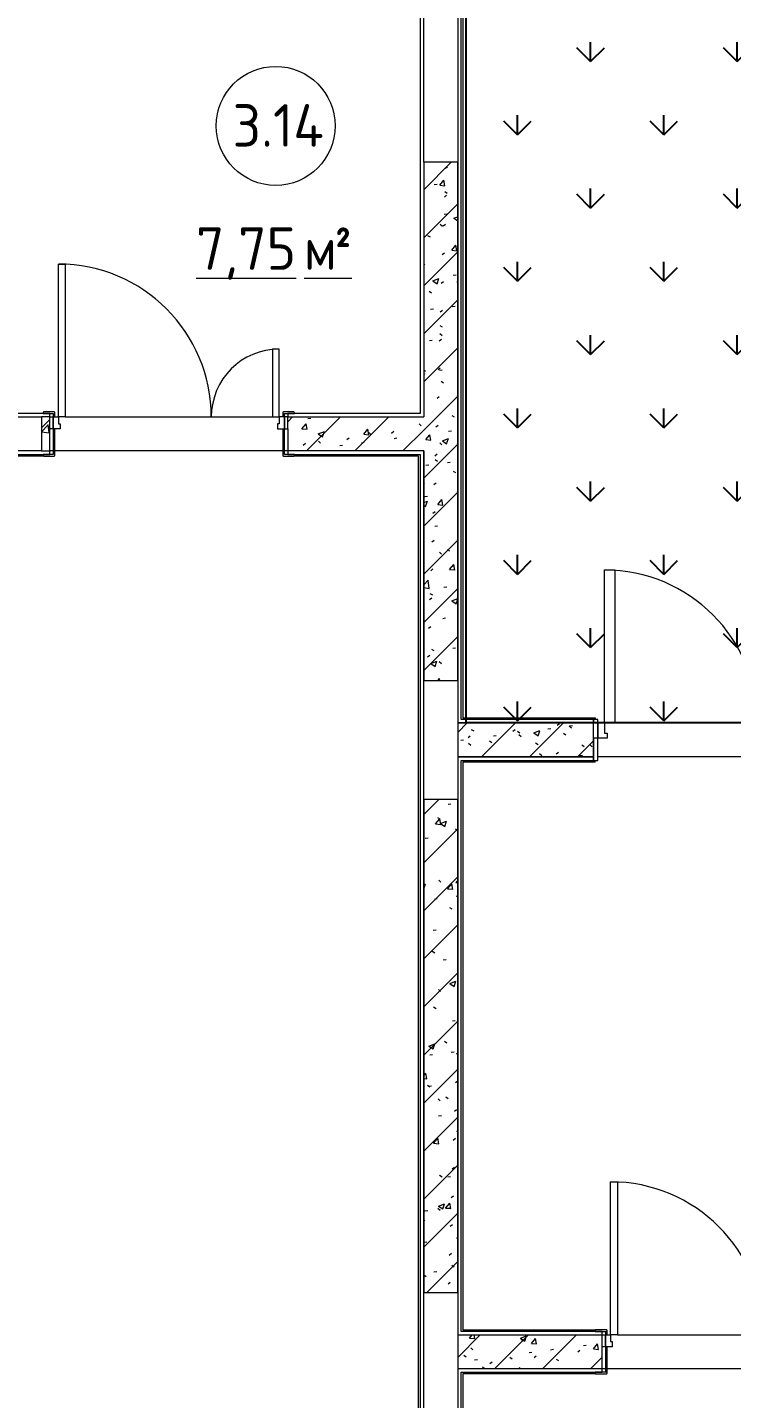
# Model space of a CAD drawing. Header units: millimetres. Extents: x -584918 to 2941280, y 3000189 to 4229862.
# Drawn here: x -427265 to -423121, y 4030611 to 4038678 of the extents above; entities that cross this region are included whole.
import ezdxf

# ---------------------------------------------------------------- set-up
doc = ezdxf.new("R2010")
doc.units = ezdxf.units.MM
doc.linetypes.add('ASVP_Невидимые', pattern=[5, 3, -2])
for name, color, linetype, lineweight in [('Двери', 7, 'Continuous', 0), ('Марки помещений', 7, 'Continuous', 0), ('Обобщенные модели', 7, 'Continuous', 0), ('Перекрытие', 7, 'Continuous', 0), ('Стены внутренние', 7, 'Continuous', 0), ('Стены несущие', 7, 'Continuous', 0), ('Стены отделка', 7, 'Continuous', 0), ('экспертиза условные обозначения', 1, 'Continuous', 0)]:
    doc.layers.add(name, color=color, linetype=linetype, lineweight=lineweight)
doc.styles.add('GOST Common_2', font='', dxfattribs={"height": 500})
doc.styles.add('GOST Common_3', font='', dxfattribs={"width": 0.9, "height": 500})
doc.styles.get('GOST Common_2').set_extended_font_data('GOST Common')
doc.styles.get('GOST Common_3').set_extended_font_data('GOST Common')
pattern_1 = [(45, (-440814.02, 4025236.82), (-141.4214, 141.4214), [])]
pattern_2 = [(50, (-440814.02, 4025236.82), (364.368, -31.8783), [38.1, -419.1]), (355, (-440814.02, 4025236.8), (-70.486, 382.113), [30.48, -335.28]), (100.451, (-440783.66, 4025234.16), (293.885, 350.2334), [32.38, -356.18]), (46.184, (-440814, 4025338.4), (542.1585, -84.086), [57.15, -628.65]), (96.636, (-440768.84, 4025331.4), (474.805, 494.855), [48.57, -534.27]), (351.184, (-440814, 4025338.4), (474.81, 494.85), [45.72, -502.92]), (21, (-440763.22, 4025313.02), (303.2285, -204.5305), [38.1, -419.1]), (326, (-440763.22, 4025313), (123.604, 368.376), [30.48, -335.28]), (71.451, (-440737.95, 4025295.97), (426.834, 163.843), [32.38, -356.18]), (37.5, (-440814.02, 4025236.82), (6.17665, 169.11015), [16.764, -314.452, 16.764, -323.596, -336.55]), (37.5, (-440814.02, 4025236.82), (6.17665, 169.11015), [-671.576, 16.764, -319.786]), (7.5, (-440814.02, 4025236.82), (133.6389, 200.3615), [16.764, -177.292, 16.764, -306.832, -128.27]), (7.5, (-440814.02, 4025236.82), (133.6389, 200.3615), [-517.652, 16.764, -111.506]), (327.5, (-440927.3, 4025236.82), (271.1818, -11.4584), [16.764, -110.236, 16.764, -379.476, -525.78]), (327.5, (-440927.3, 4025236.82), (271.1818, -11.4584), [-523.24, 16.764, -509.016]), (317.5, (-440978.1, 4025236.82), (296.2585, 50.8528), [16.764, -148.336, 16.764, -246.38, -373.38]), (317.5, (-440978.1, 4025236.82), (296.2585, 50.8528), [-428.244, 16.764, -356.616])]

# ---------------------------------------------------------------- blocks, each defined once
blk = doc.blocks.new('ASVP_ДверьДеревянная_2 полотна - Межкомнатная 1300х2000h_полотна_ Г Пр _1220 в свету_-7189934-АР Этаж 03')
at = {"layer": 'Двери', "lineweight": 18}
for p, q in [((-650, 1000), (-610, 1000)), ((-650, 100), (-650, 1000)), ((-610, 1000), (-610, 100)), ((650, 500), (610, 500)), ((610, 500), (610, 100)), ((650, 100), (650, 500)), ((-680, 100), (-650, 100)), ((-680, 30), (-680, 100)), ((-610, 100), (-650, 100)), ((-650, 100), (-650, 60)), ((610, 100), (650, 100)), ((680, 100), (650, 100)), ((650, 100), (650, 60)), ((680, 30), (680, 100)), ((-640, 30), (-680, 30)), ((-650, 60), (-640, 60)), ((-640, 60), (-640, 30)), ((650, 60), (640, 60)), ((640, 60), (640, 30)), ((640, 30), (680, 30))]:
    blk.add_line(p, q, dxfattribs=at)
at = {"layer": 'Двери', "linetype": 'ASVP_Невидимые', "lineweight": 18}
for p, q in [((-700, 100), (-680, 100)), ((-700, 30), (-700, 100)), ((-680, 100), (-680, 30)), ((700, 100), (680, 100)), ((680, 100), (680, 30)), ((700, 30), (700, 100)), ((-680, 30), (-700, 30)), ((680, 30), (700, 30))]:
    blk.add_line(p, q, dxfattribs=at)
at = {"layer": 'Двери'}
for centre, radius, start, end in [((-650, 100), 900, 360, 90), ((650, 100), 400, 90, 180)]:
    blk.add_arc(centre, radius, start, end, dxfattribs=at)
blk = doc.blocks.new('ASVP_НАЛИЧНИК МДФ_Двери - Наличник дверной МДФ-V12-АР Этаж 03')
at = {"layer": 'Обобщенные модели'}
for p, q in [((-680, 150), (-680, -1)), ((-670, -5), (-670, 150)), ((670, 150), (670, -5)), ((680, -1), (680, 150)), ((-681, 0), (-740, 0)), ((-740, 0), (-740, -5)), ((-681, -1), (-681, 0)), ((740, 0), (681, 0)), ((681, 0), (681, -1)), ((740, -5), (740, 0)), ((-735, -10), (-675, -10)), ((-680, -1), (-681, -1)), ((675, -10), (735, -10)), ((681, -1), (680, -1))]:
    blk.add_line(p, q, dxfattribs=at)
for centre, start, end in [((-735, -5), 180, 270), ((-675, -5), 270, 360), ((675, -5), 180, 270), ((735, -5), 270, 360)]:
    blk.add_arc(centre, 5, start, end, dxfattribs=at)
blk = doc.blocks.new('ASVP_НАЛИЧНИК МДФ_Двери - Наличник дверной МДФ-V13-АР Этаж 03')
at = {"layer": 'Обобщенные модели'}
for p, q in [((-681, 0), (-740, 0)), ((-740, 0), (-740, -5)), ((-681, -1), (-681, 0)), ((-680, 20), (-680, -1)), ((-670, -5), (-670, 20)), ((670, 20), (670, -5)), ((680, -1), (680, 20)), ((740, 0), (681, 0)), ((681, 0), (681, -1)), ((740, -5), (740, 0)), ((-735, -10), (-675, -10)), ((-680, -1), (-681, -1)), ((675, -10), (735, -10)), ((681, -1), (680, -1))]:
    blk.add_line(p, q, dxfattribs=at)
for centre, start, end in [((-735, -5), 180, 270), ((-675, -5), 270, 360), ((675, -5), 180, 270), ((735, -5), 270, 360)]:
    blk.add_arc(centre, 5, start, end, dxfattribs=at)
blk = doc.blocks.new('ASVP_ДверьПротивопожарнаяСтальная_2 полотна - EI15 1370х2000h_полотна_ Г Пр _1250 в свету_-7407274-АР Этаж 03')
at = {"layer": 'Двери', "lineweight": 18}
for p, q in [((-685, 1000), (-625, 1000)), ((-685, 100), (-685, 1000)), ((-625, 1000), (-625, 100)), ((685, 570), (625, 570)), ((625, 570), (625, 100)), ((685, 100), (685, 570)), ((-725, 100), (-685, 100)), ((-725, 10), (-725, 100)), ((-625, 100), (-685, 100)), ((-685, 100), (-685, 40)), ((625, 100), (685, 100)), ((725, 100), (685, 100)), ((685, 100), (685, 40)), ((725, 10), (725, 100)), ((-670, 10), (-725, 10)), ((-685, 40), (-670, 40)), ((-670, 40), (-670, 10)), ((685, 40), (670, 40)), ((670, 40), (670, 10)), ((670, 10), (725, 10))]:
    blk.add_line(p, q, dxfattribs=at)
at = {"layer": 'Двери', "linetype": 'ASVP_Невидимые', "lineweight": 18}
for p, q in [((-750, 100), (-725, 100)), ((-750, 10), (-750, 100)), ((-725, 100), (-725, 10)), ((750, 100), (725, 100)), ((725, 100), (725, 10)), ((750, 10), (750, 100)), ((-725, 10), (-750, 10)), ((725, 10), (750, 10))]:
    blk.add_line(p, q, dxfattribs=at)
at = {"layer": 'Двери'}
for centre, radius, start, end in [((-685, 100), 900, 360, 90), ((685, 100), 470, 90, 180)]:
    blk.add_arc(centre, radius, start, end, dxfattribs=at)
blk = doc.blocks.new('ASVP_НАЛИЧНИК МДФ_Двери - Наличник дверной МДФ-7405303-АР Этаж 03')
at = {"layer": 'Обобщенные модели'}
for p, q in [((-680, 150), (-680, -1)), ((-670, -5), (-670, 150)), ((670, 150), (670, -5)), ((680, -1), (680, 150)), ((-681, 0), (-740, 0)), ((-740, 0), (-740, -5)), ((-681, -1), (-681, 0)), ((740, 0), (681, 0)), ((681, 0), (681, -1)), ((740, -5), (740, 0)), ((-735, -10), (-675, -10)), ((-680, -1), (-681, -1)), ((675, -10), (735, -10)), ((681, -1), (680, -1))]:
    blk.add_line(p, q, dxfattribs=at)
for centre, start, end in [((-735, -5), 180, 270), ((-675, -5), 270, 360), ((675, -5), 180, 270), ((735, -5), 270, 360)]:
    blk.add_arc(centre, 5, start, end, dxfattribs=at)
blk = doc.blocks.new('ASVP_НАЛИЧНИК МДФ_Двери - Наличник дверной МДФ-7488626-АР Этаж 03')
at = {"layer": 'Обобщенные модели'}
for p, q in [((-681, 0), (-740, 0)), ((-740, 0), (-740, -5)), ((-681, -1), (-681, 0)), ((-680, 20), (-680, -1)), ((-670, -5), (-670, 20)), ((670, 20), (670, -5)), ((680, -1), (680, 20)), ((740, 0), (681, 0)), ((681, 0), (681, -1)), ((740, -5), (740, 0)), ((-735, -10), (-675, -10)), ((-680, -1), (-681, -1)), ((675, -10), (735, -10)), ((681, -1), (680, -1))]:
    blk.add_line(p, q, dxfattribs=at)
for centre, start, end in [((-735, -5), 180, 270), ((-675, -5), 270, 360), ((675, -5), 180, 270), ((735, -5), 270, 360)]:
    blk.add_arc(centre, 5, start, end, dxfattribs=at)
blk = doc.blocks.new('ASVP_ОТКОС_Оштукатуривание дверного откоса - Оштукатуривание дверного откоса-5741163-АР Этаж 03')
at = {"layer": 'Обобщенные модели'}
for p, q in [((-750, 130), (-750, 0)), ((-725, 0), (-725, 130)), ((725, 130), (725, 0)), ((750, 0), (750, 130)), ((-750, 0), (-725, 0)), ((725, 0), (750, 0))]:
    blk.add_line(p, q, dxfattribs=at)
blk = doc.blocks.new('ASVP_ОТКОС_Оштукатуривание дверного откоса - Оштукатуривание дверного откоса-5741164-АР Этаж 03')
at = {"layer": 'Обобщенные модели'}
for p, q in [((-750, 20), (-750, 0)), ((-725, 0), (-725, 20)), ((725, 20), (725, 0)), ((750, 0), (750, 20)), ((-750, 0), (-725, 0)), ((725, 0), (750, 0))]:
    blk.add_line(p, q, dxfattribs=at)
blk = doc.blocks.new('ASVP_Марка_Помещение_ДваЗначения - Номер Площадь-685795-АР Этаж 03')
at = {"layer": 'Марки помещений'}
blk.add_circle((0, 0), 3.5, dxfattribs=at)

msp = doc.modelspace()

# ---------------------------------------------------------------- hatches: boundary and pattern name
at = {"layer": 'Стены внутренние'}
h = msp.add_hatch(dxfattribs=at)
h.set_pattern_fill('FP_4', color=256, style=0, pattern_type=2)
h.set_pattern_definition(pattern_1)
h.paths.add_polyline_path([(-424733.121, 4034836.149), (-424733.121, 4037886.149), (-424933.121, 4037886.149), (-424933.121, 4034836.149)])
h = msp.add_hatch(dxfattribs=at)
h.set_pattern_fill('FP_5', color=256, style=0, pattern_type=2)
h.set_pattern_definition(pattern_2)
h.paths.add_polyline_path([(-424733.121, 4034836.149), (-424733.121, 4037886.149), (-424933.121, 4037886.149), (-424933.121, 4034836.149)])
h = msp.add_hatch(dxfattribs=at)
h.set_pattern_fill('FP_4', color=256, style=0, pattern_type=2)
h.set_pattern_definition(pattern_1)
h.paths.add_polyline_path([(-427133.121, 4036186.149), (-427133.121, 4036386.149), (-427183.121, 4036386.149), (-427183.121, 4036186.149)])
h.paths.add_polyline_path([(-425733.121, 4036186.149), (-424933.121, 4036186.149), (-424933.121, 4036386.149), (-425733.121, 4036386.149), (-425733.121, 4036224.931)])
h = msp.add_hatch(dxfattribs=at)
h.set_pattern_fill('FP_5', color=256, style=0, pattern_type=2)
h.set_pattern_definition(pattern_2)
h.paths.add_polyline_path([(-427133.121, 4036186.149), (-427133.121, 4036386.149), (-427183.121, 4036386.149), (-427183.121, 4036186.149)])
h.paths.add_polyline_path([(-425733.121, 4036186.149), (-424933.121, 4036186.149), (-424933.121, 4036386.149), (-425733.121, 4036386.149), (-425733.121, 4036224.931)])
h = msp.add_hatch(dxfattribs=at)
h.set_pattern_fill('FP_4', color=256, style=0, pattern_type=2)
h.set_pattern_definition(pattern_1)
h.paths.add_polyline_path([(-424713.121, 4034386.149), (-423933.121, 4034386.149), (-423933.121, 4034586.149), (-424733.121, 4034586.149), (-424733.121, 4034386.149)])
h = msp.add_hatch(dxfattribs=at)
h.set_pattern_fill('FP_5', color=256, style=0, pattern_type=2)
h.set_pattern_definition(pattern_2)
h.paths.add_polyline_path([(-424713.121, 4034386.149), (-423933.121, 4034386.149), (-423933.121, 4034586.149), (-424733.121, 4034586.149), (-424733.121, 4034386.149)])
h = msp.add_hatch(dxfattribs=at)
h.set_pattern_fill('FP_4', color=256, style=0, pattern_type=2)
h.set_pattern_definition(pattern_1)
h.paths.add_polyline_path([(-424933.121, 4031236.149), (-424733.121, 4031236.149), (-424733.121, 4034136.149), (-424933.121, 4034136.149), (-424933.121, 4033333.745)])
h = msp.add_hatch(dxfattribs=at)
h.set_pattern_fill('FP_5', color=256, style=0, pattern_type=2)
h.set_pattern_definition(pattern_2)
h.paths.add_polyline_path([(-424933.121, 4031236.149), (-424733.121, 4031236.149), (-424733.121, 4034136.149), (-424933.121, 4034136.149), (-424933.121, 4033333.745)])
h = msp.add_hatch(dxfattribs=at)
h.set_pattern_fill('FP_4', color=256, style=0, pattern_type=2)
h.set_pattern_definition(pattern_1)
h.paths.add_polyline_path([(-424545.337, 4030786.149), (-423883.121, 4030786.149), (-423883.121, 4030986.149), (-424733.121, 4030985.667), (-424733.121, 4030786.149)])
h = msp.add_hatch(dxfattribs=at)
h.set_pattern_fill('FP_5', color=256, style=0, pattern_type=2)
h.set_pattern_definition(pattern_2)
h.paths.add_polyline_path([(-424545.337, 4030786.149), (-423883.121, 4030786.149), (-423883.121, 4030986.149), (-424733.121, 4030985.667), (-424733.121, 4030786.149)])
at = {"layer": 'экспертиза условные обозначения', "lineweight": -3}
h = msp.add_hatch(dxfattribs=at)
h.set_pattern_fill('GRASS', color=3, scale=24)
h.set_pattern_definition([(90, (-441193.04, 3779846), (-431.0523, 431.0523), [114.3, -747.8046]), (45, (-441193.04, 3779846), (-431.0523, 431.0523), [114.3, -495.3]), (135, (-441193.04, 3779846), (-431.0523, -431.0523), [114.3, -495.3])])
edge = h.paths.add_edge_path()
edge.add_line((-432392.762, 4042331.672), (-431682.587, 4044093.958))
edge.add_line((-431682.587, 4044093.958), (-418356.009, 4038718.156))
edge.add_line((-418356.009, 4038718.156), (-419064.315, 4036960.507))
edge.add_line((-419064.315, 4036960.507), (-420218.582, 4037425.66))
edge.add_arc((-420665.045, 4036400.374), 1118.275, 66.4691573, 178.9169665)
edge.add_line((-421783.121, 4036421.511), (-421783.121, 4034586.149))
edge.add_line((-421783.121, 4034586.149), (-424683.121, 4034586.149))
edge.add_line((-424683.121, 4034586.149), (-424683.121, 4039219.411))
edge.add_line((-424683.121, 4039219.411), (-428618.582, 4040810.734))
edge.add_line((-428618.582, 4040810.734), (-432392.762, 4042331.672))

# ---------------------------------------------------------------- linework, layer by layer
at = {"layer": 'Перекрытие'}
for p, q in [((-427043.121, 4036386.149), (-425823.121, 4036386.149)), ((-427113.121, 4036186.149), (-427133.121, 4036186.149)), ((-425763.121, 4036186.149), (-427103.121, 4036186.149)), ((-425733.121, 4036186.149), (-425753.121, 4036186.149)), ((-423808.121, 4034586.149), (-422558.121, 4034586.149)), ((-422458.121, 4034386.149), (-423908.121, 4034386.149)), ((-423793.121, 4030986.149), (-422573.121, 4030986.149)), ((-423863.121, 4030786.149), (-423883.121, 4030786.149)), ((-422513.121, 4030786.149), (-423853.121, 4030786.149))]:
    msp.add_line(p, q, dxfattribs=at)
at = {"layer": 'Стены внутренние'}
for p, q in [((-424703.121, 4039152.001), (-424703.121, 4034616.149)), ((-427173.121, 4036156.149), (-429493.121, 4036156.149)), ((-427173.121, 4036156.149), (-427173.121, 4036161.149)), ((-425693.121, 4036156.149), (-425693.121, 4036161.149)), ((-424963.121, 4036156.149), (-425693.121, 4036156.149)), ((-424963.121, 4027416.149), (-424963.121, 4036156.149)), ((-424703.121, 4034616.149), (-423923.121, 4034616.149)), ((-423923.121, 4034616.149), (-423923.121, 4034606.149)), ((-424703.121, 4034356.149), (-424703.121, 4031016.149)), ((-423923.121, 4034356.149), (-424703.121, 4034356.149)), ((-423923.121, 4034356.149), (-423923.121, 4034366.149)), ((-424703.121, 4031016.149), (-423923.121, 4031016.149)), ((-423923.121, 4031016.149), (-423923.121, 4031011.149)), ((-423923.121, 4030756.149), (-424703.121, 4030756.149)), ((-424703.121, 4030756.149), (-424703.121, 4022016.149)), ((-423923.121, 4030756.149), (-423923.121, 4030761.149))]:
    msp.add_line(p, q, dxfattribs=at)
at = {"layer": 'Стены несущие'}
for p, q in [((-424733.121, 4037886.149), (-424933.121, 4037886.149)), ((-424933.121, 4037886.149), (-424933.121, 4036386.149)), ((-424733.121, 4034836.149), (-424733.121, 4037886.149)), ((-427183.121, 4036386.149), (-427183.121, 4036186.149)), ((-427133.121, 4036386.149), (-427183.121, 4036386.149)), ((-425733.121, 4036386.149), (-424933.121, 4036386.149)), ((-427133.121, 4036186.149), (-427133.121, 4036316.149)), ((-425733.121, 4036316.149), (-425733.121, 4036186.149)), ((-427183.121, 4036186.149), (-427133.121, 4036186.149)), ((-424933.121, 4036186.149), (-425733.121, 4036186.149)), ((-424933.121, 4036186.149), (-424933.121, 4034836.149)), ((-424933.121, 4034836.149), (-424733.121, 4034836.149)), ((-424733.121, 4034586.149), (-424733.121, 4034386.149)), ((-423933.121, 4034586.149), (-424733.121, 4034586.149)), ((-424733.121, 4034586.149), (-423933.121, 4034586.149)), ((-423933.121, 4034386.149), (-423933.121, 4034496.149)), ((-424733.121, 4034386.149), (-423933.121, 4034386.149)), ((-423933.121, 4034386.149), (-424713.121, 4034386.149)), ((-424733.121, 4034136.149), (-424933.121, 4034136.149)), ((-424933.121, 4034136.149), (-424933.121, 4031236.149)), ((-424733.121, 4031236.149), (-424733.121, 4034136.149)), ((-424933.121, 4031236.149), (-424733.121, 4031236.149)), ((-424733.121, 4030986.149), (-424733.121, 4030786.149)), ((-424733.121, 4030986.149), (-423883.121, 4030986.149)), ((-423883.121, 4030786.149), (-423883.121, 4030916.149)), ((-423883.121, 4030786.149), (-424733.121, 4030786.149))]:
    msp.add_line(p, q, dxfattribs=at)
at = {"layer": 'Стены отделка'}
for p, q in [((-424733.121, 4039131.746), (-424733.121, 4034586.149)), ((-424713.121, 4034606.149), (-424713.121, 4039145.249)), ((-424953.121, 4038866.149), (-424953.121, 4036406.149)), ((-424933.121, 4037886.149), (-424933.121, 4038886.149)), ((-427883.121, 4036386.149), (-427183.121, 4036386.149)), ((-427133.121, 4036406.149), (-427863.121, 4036406.149)), ((-427133.121, 4036386.149), (-427133.121, 4036406.149)), ((-424953.121, 4036406.149), (-425733.121, 4036406.149)), ((-425733.121, 4036406.149), (-425733.121, 4036386.149)), ((-429533.121, 4036166.149), (-427133.121, 4036166.149)), ((-427183.121, 4036186.149), (-427883.121, 4036186.149)), ((-427133.121, 4036166.149), (-427133.121, 4036186.149)), ((-425733.121, 4036186.149), (-425733.121, 4036166.149)), ((-425733.121, 4036166.149), (-424953.121, 4036166.149)), ((-424953.121, 4036166.149), (-424953.121, 4027406.149)), ((-424933.121, 4027386.149), (-424933.121, 4036186.149)), ((-424933.121, 4036186.149), (-424933.121, 4036186.149)), ((-423933.121, 4034606.149), (-424713.121, 4034606.149)), ((-423933.121, 4034586.149), (-423933.121, 4034606.149)), ((-424733.121, 4034386.149), (-424733.121, 4030986.149)), ((-424713.121, 4034386.149), (-424733.121, 4034386.149)), ((-424713.121, 4031006.149), (-424713.121, 4034366.149)), ((-424713.121, 4034366.149), (-423933.121, 4034366.149)), ((-423933.121, 4034366.149), (-423933.121, 4034386.149)), ((-423883.121, 4031006.149), (-424713.121, 4031006.149)), ((-423883.121, 4030986.149), (-423883.121, 4031006.149)), ((-424733.121, 4030986.149), (-424733.121, 4030986.149)), ((-424733.121, 4030786.149), (-424733.121, 4021986.149)), ((-424713.121, 4030766.149), (-423883.121, 4030766.149)), ((-424713.121, 4022006.149), (-424713.121, 4030766.149)), ((-423883.121, 4030766.149), (-423883.121, 4030786.149))]:
    msp.add_line(p, q, dxfattribs=at)
at = {"layer": 'экспертиза условные обозначения', "color": 3, "lineweight": -3}
msp.add_lwpolyline([(-432392.762, 4042331.672), (-431682.587, 4044093.958), (-418356.009, 4038718.156), (-419064.315, 4036960.507), (-420218.582, 4037425.66, 0.53421838), (-421783.121, 4036421.511), (-421783.121, 4034586.149), (-424683.121, 4034586.149), (-424683.121, 4039219.411), (-428618.582, 4040810.734), (-432392.762, 4042331.672)], format="xyb", dxfattribs=at)

# ---------------------------------------------------------------- block references
at = {"layer": 'Двери'}
for name, p in [('ASVP_ДверьДеревянная_2 полотна - Межкомнатная 1300х2000h_полотна_ Г Пр _1220 в свету_-7189934-АР Этаж 03', (-426433.121, 4036286.149)), ('ASVP_ДверьПротивопожарнаяСтальная_2 полотна - EI15 1370х2000h_полотна_ Г Пр _1250 в свету_-7407274-АР Этаж 03', (-423183.121, 4034486.149)), ('ASVP_ДверьДеревянная_2 полотна - Межкомнатная 1300х2000h_полотна_ Г Пр _1220 в свету_-7189934-АР Этаж 03', (-423183.121, 4030886.149))]:
    msp.add_blockref(name, p, dxfattribs=at)
at = {"layer": 'Марки помещений', "xscale": 99.99999999999993, "yscale": 99.99999999999993, "zscale": 99.99999999999993}
msp.add_blockref('ASVP_Марка_Помещение_ДваЗначения - Номер Площадь-685795-АР Этаж 03', (-425804.236, 4038098.802), dxfattribs=at)
at = {"layer": 'Обобщенные модели', "rotation": 180}
for name, p in [('ASVP_НАЛИЧНИК МДФ_Двери - Наличник дверной МДФ-V13-АР Этаж 03', (-426433.121, 4036406.149)), ('ASVP_ОТКОС_Оштукатуривание дверного откоса - Оштукатуривание дверного откоса-5741164-АР Этаж 03', (-423183.121, 4034606.149)), ('ASVP_НАЛИЧНИК МДФ_Двери - Наличник дверной МДФ-7488626-АР Этаж 03', (-423183.121, 4031006.149))]:
    msp.add_blockref(name, p, dxfattribs=at)
at = {"layer": 'Обобщенные модели'}
for name, p in [('ASVP_НАЛИЧНИК МДФ_Двери - Наличник дверной МДФ-V12-АР Этаж 03', (-426433.121, 4036166.149)), ('ASVP_ОТКОС_Оштукатуривание дверного откоса - Оштукатуривание дверного откоса-5741163-АР Этаж 03', (-423183.121, 4034366.149)), ('ASVP_НАЛИЧНИК МДФ_Двери - Наличник дверной МДФ-7405303-АР Этаж 03', (-423183.121, 4030766.149))]:
    msp.add_blockref(name, p, dxfattribs=at)

# ---------------------------------------------------------------- texts
at = {"layer": 'Марки помещений', "char_height": 250, "attachment_point": 1}
for s, insert, width, style in [('3.14', (-426058.043, 4038226.527), 627.72131, 'GOST Common_2'), ('\\L7,75 ', (-426273.129, 4037501.996), 772.02506, 'GOST Common_2'), ('\\L\\fGOST Common|b0|i0|c238|p34|;\\W.9;\\L²', (-425457.551, 4037501.996), 165.94931, 'GOST Common_3'), ('\\L\\fGOST Common|b0|i0|c204|p34|;\\W.9;\\Lм', (-425636.145, 4037501.996), 216.45562, 'GOST Common_2')]:
    msp.add_mtext(s, dxfattribs=dict(at, insert=insert, width=width, style=style))

doc.saveas('drawing.dxf')
